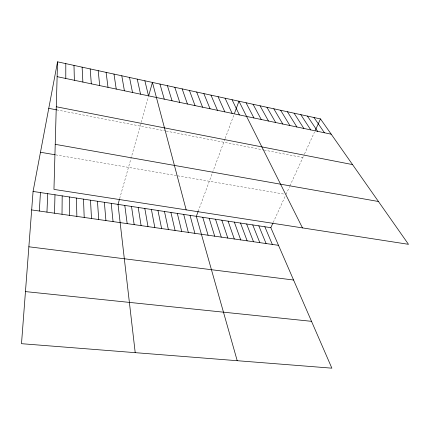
<?xml version="1.0" encoding="UTF-8"?>
<svg xmlns="http://www.w3.org/2000/svg" width="430" height="430" viewBox="0 0 430 430"><rect width="100%" height="100%" fill="white"/><g stroke="black" fill="none" stroke-linecap="round" stroke-linejoin="round"><path stroke-width="0.32" stroke-dasharray="2.15 1.61" d="M119.653 198.628L140.981 123.044M141.148 122.442L148.457 96.535M198.128 211.469L224.933 139.105M225.169 138.476L233.839 115.063M273.2 222.487L285.515 195.526M286.009 194.441L289.643 186.48M289.906 185.91L304.204 154.601M304.472 154.01L314.545 131.951M55.674 154.864L176.445 175.617M177.654 175.822L284.778 194.231M56.696 109.881L165.598 130.978M166.243 131.107L263.552 149.957M264.154 150.075L302.849 157.568"/><path stroke-width="0.64" d="M65.785 78.48L65.801 63.624M62.017 214.274L62.183 195.876M54.513 213.199L54.981 194.779M57.545 61.829L53.954 189.393L408.5 244.321L320.495 118.927L57.545 61.829L33.072 191.441L21.5 343.688L331.869 368.171L270.83 227.674L272.937 223.073M46.956 212.119L47.73 193.677M39.34 211.023L40.431 192.565M119.47 199.273L118.03 204.39L135.208 352.659M148.812 95.272L152.435 82.436L186.179 209.878M198.128 211.469L196.327 216.322L237.209 360.706M234.5 113.289L238.967 101.227L302.478 227.895M315.314 130.274L320.495 118.927M25.461 291.594L311.519 321.328M28.869 246.782L293.577 280.021M31.669 209.926L278.5 245.326M33.072 191.441L270.83 227.674M40.474 152.252L55.045 154.757M55.223 144.329L378.448 201.503M48.762 108.344L56.696 109.881M56.282 106.758L352.546 164.593M57.125 76.658L331.208 134.192M313.97 117.514L324.446 132.773M307.402 116.084L317.641 131.344M300.785 114.649L310.777 129.903M294.115 113.203L303.865 128.452M287.401 111.741L296.899 126.99M280.634 110.273L289.879 125.517M273.819 108.795L282.806 124.033M266.955 107.301L275.673 122.534M260.037 105.802L268.487 121.029M253.066 104.286L261.247 119.508M246.046 102.765L253.947 117.976M232.049 99.722L239.397 114.923M225.078 98.212L232.146 113.396M218.058 96.685L224.836 111.864M210.985 95.148L217.472 110.317M264.842 226.76L272.314 244.439M258.817 225.841L266.084 243.547M203.858 93.6L210.05 108.763M252.754 224.922L259.817 242.649M196.677 92.041L202.573 107.188M246.648 223.987L253.501 241.741M240.504 223.052L247.148 240.827M189.442 90.472L195.032 105.608M234.318 222.111L240.746 239.913M182.153 88.886L187.432 104.012M228.088 221.16L234.302 238.989M221.821 220.208L227.814 238.059M174.811 87.295L179.772 102.404M215.511 219.246L221.283 237.118M209.163 218.279L214.704 236.177M167.41 85.688L172.054 100.787M202.767 217.3L208.082 235.226M159.949 84.065L164.271 99.153M190.038 215.36L194.892 233.334M183.707 214.398L188.329 232.393M177.332 213.425L181.718 231.447M144.862 80.792L148.517 95.847M170.92 212.447L175.064 230.491M137.234 79.136L140.546 94.17M164.464 211.463L168.367 229.529M157.96 210.474L161.621 228.561M129.543 77.465L132.51 92.482M151.419 209.475L154.827 227.588M121.792 75.782L124.41 90.784M144.829 208.475L147.984 226.605M138.197 207.464L141.099 225.621M113.982 74.084L116.24 89.069M131.521 206.443L134.16 224.627M124.797 205.422L127.178 223.621M106.108 72.374L108.005 87.338M98.174 70.654L99.701 85.597M111.214 203.352L113.058 221.595M104.356 202.304L105.92 220.574M90.176 68.913L91.327 83.839M97.449 201.251L98.733 219.542M90.493 200.192L91.499 218.504M82.114 67.166L82.882 82.066M83.49 199.122L84.205 217.462M73.992 65.403L74.368 80.281M76.438 198.053L76.862 216.408M69.332 196.967L69.466 215.344"/></g></svg>
